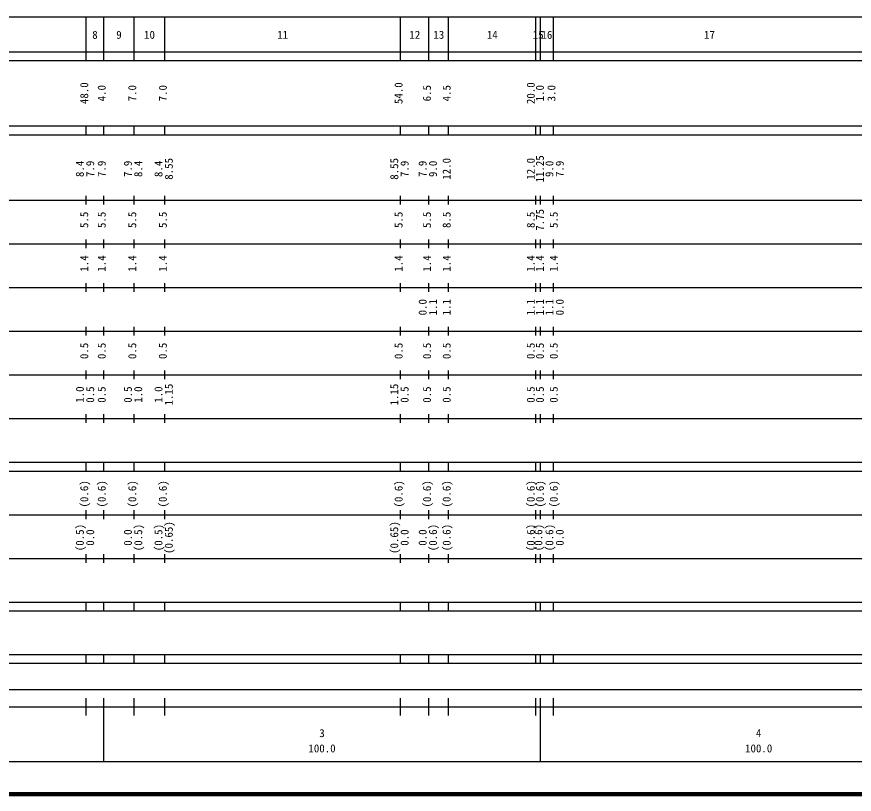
# Model space of a CAD drawing. Units: millimetres on the paper, enlarged 1000 times. Extents: x 40000 to 680000, y 20000 to 380000.
# Drawn here: x 248089 to 439891, y 20000 to 198000 of the extents above; entities that cross this region are included whole.
import ezdxf
from ezdxf.enums import TextEntityAlignment as Align

# ---------------------------------------------------------------- set-up
doc = ezdxf.new("R2010")
doc.units = ezdxf.units.MM
doc.header["$LTSCALE"] = 1000
doc.layers.add('M-TTL', color=2, linetype='Continuous', lineweight=140)
doc.layers.add('M-TTL-BAND', color=7, linetype='Continuous', lineweight=25)
doc.styles.add('ＭＳ ゴシック', font='')
doc.styles.get('ＭＳ ゴシック').set_extended_font_data('MS Gothic')

msp = doc.modelspace()

# ---------------------------------------------------------------- linework, layer by layer
at = {"layer": 'M-TTL'}
msp.add_line((40000, 20000), (680000, 20000), dxfattribs=at)
at = {"layer": 'M-TTL-BAND'}
for p, q in [((68000, 198000), (579000, 198000)), ((264000, 188000), (264000, 198000)), ((268000, 188000), (268000, 198000)), ((275000, 188000), (275000, 198000)), ((282000, 188000), (282000, 198000)), ((336000, 188000), (336000, 198000)), ((342500, 188000), (342500, 198000)), ((347000, 188000), (347000, 198000)), ((367000, 188000), (367000, 198000)), ((368000, 188000), (368000, 198000)), ((371000, 188000), (371000, 198000)), ((40000, 190000), (579000, 190000)), ((40000, 188000), (579000, 188000)), ((40000, 173000), (579000, 173000)), ((264000, 171000), (264000, 173000)), ((268000, 171000), (268000, 173000)), ((275000, 171000), (275000, 173000)), ((282000, 171000), (282000, 173000)), ((336000, 171000), (336000, 173000)), ((342500, 171000), (342500, 173000)), ((347000, 171000), (347000, 173000)), ((367000, 171000), (367000, 173000)), ((368000, 171000), (368000, 173000)), ((371000, 171000), (371000, 173000)), ((40000, 171000), (579000, 171000)), ((40000, 156000), (579000, 156000)), ((264000, 155000), (264000, 157000)), ((268000, 155000), (268000, 157000)), ((275000, 155000), (275000, 157000)), ((282000, 155000), (282000, 157000)), ((336000, 155000), (336000, 157000)), ((342500, 155000), (342500, 157000)), ((347000, 155000), (347000, 157000)), ((367000, 155000), (367000, 157000)), ((368000, 155000), (368000, 157000)), ((371000, 155000), (371000, 157000)), ((46000, 146000), (579000, 146000)), ((264000, 145000), (264000, 147000)), ((268000, 145000), (268000, 147000)), ((275000, 145000), (275000, 147000)), ((282000, 145000), (282000, 147000)), ((336000, 145000), (336000, 147000)), ((342500, 145000), (342500, 147000)), ((347000, 145000), (347000, 147000)), ((367000, 145000), (367000, 147000)), ((368000, 145000), (368000, 147000)), ((371000, 145000), (371000, 147000)), ((264000, 135000), (264000, 137000)), ((268000, 135000), (268000, 137000)), ((275000, 135000), (275000, 137000)), ((282000, 135000), (282000, 137000)), ((336000, 135000), (336000, 137000)), ((342500, 135000), (342500, 137000)), ((347000, 135000), (347000, 137000)), ((367000, 135000), (367000, 137000)), ((368000, 135000), (368000, 137000)), ((371000, 135000), (371000, 137000)), ((52000, 136000), (579000, 136000)), ((264000, 125000), (264000, 127000)), ((268000, 125000), (268000, 127000)), ((275000, 125000), (275000, 127000)), ((282000, 125000), (282000, 127000)), ((336000, 125000), (336000, 127000)), ((342500, 125000), (342500, 127000)), ((347000, 125000), (347000, 127000)), ((367000, 125000), (367000, 127000)), ((368000, 125000), (368000, 127000)), ((371000, 125000), (371000, 127000)), ((46000, 126000), (579000, 126000)), ((264000, 115000), (264000, 117000)), ((268000, 115000), (268000, 117000)), ((275000, 115000), (275000, 117000)), ((282000, 115000), (282000, 117000)), ((336000, 115000), (336000, 117000)), ((342500, 115000), (342500, 117000)), ((347000, 115000), (347000, 117000)), ((367000, 115000), (367000, 117000)), ((368000, 115000), (368000, 117000)), ((371000, 115000), (371000, 117000)), ((52000, 116000), (579000, 116000)), ((46000, 106000), (579000, 106000)), ((264000, 105000), (264000, 107000)), ((268000, 105000), (268000, 107000)), ((275000, 105000), (275000, 107000)), ((282000, 105000), (282000, 107000)), ((336000, 105000), (336000, 107000)), ((342500, 105000), (342500, 107000)), ((347000, 105000), (347000, 107000)), ((367000, 105000), (367000, 107000)), ((368000, 105000), (368000, 107000)), ((371000, 105000), (371000, 107000)), ((40000, 96000), (579000, 96000)), ((264000, 94000), (264000, 96000)), ((268000, 94000), (268000, 96000)), ((275000, 94000), (275000, 96000)), ((282000, 94000), (282000, 96000)), ((336000, 94000), (336000, 96000)), ((342500, 94000), (342500, 96000)), ((347000, 94000), (347000, 96000)), ((367000, 94000), (367000, 96000)), ((368000, 94000), (368000, 96000)), ((371000, 94000), (371000, 96000)), ((40000, 94000), (579000, 94000)), ((264000, 83000), (264000, 85000)), ((268000, 83000), (268000, 85000)), ((275000, 83000), (275000, 85000)), ((282000, 83000), (282000, 85000)), ((336000, 83000), (336000, 85000)), ((342500, 83000), (342500, 85000)), ((347000, 83000), (347000, 85000)), ((367000, 83000), (367000, 85000)), ((368000, 83000), (368000, 85000)), ((371000, 83000), (371000, 85000)), ((49000, 84000), (579000, 84000)), ((264000, 73000), (264000, 75000)), ((268000, 73000), (268000, 75000)), ((275000, 73000), (275000, 75000)), ((282000, 73000), (282000, 75000)), ((336000, 73000), (336000, 75000)), ((342500, 73000), (342500, 75000)), ((347000, 73000), (347000, 75000)), ((367000, 73000), (367000, 75000)), ((368000, 73000), (368000, 75000)), ((371000, 73000), (371000, 75000)), ((40000, 74000), (579000, 74000)), ((40000, 64000), (579000, 64000)), ((264000, 62000), (264000, 64000)), ((268000, 62000), (268000, 64000)), ((275000, 62000), (275000, 64000)), ((282000, 62000), (282000, 64000)), ((336000, 62000), (336000, 64000)), ((342500, 62000), (342500, 64000)), ((347000, 62000), (347000, 64000)), ((367000, 62000), (367000, 64000)), ((368000, 62000), (368000, 64000)), ((371000, 62000), (371000, 64000)), ((40000, 62000), (579000, 62000)), ((40000, 52000), (579000, 52000)), ((264000, 50000), (264000, 52000)), ((268000, 50000), (268000, 52000)), ((275000, 50000), (275000, 52000)), ((282000, 50000), (282000, 52000)), ((336000, 50000), (336000, 52000)), ((342500, 50000), (342500, 52000)), ((347000, 50000), (347000, 52000)), ((367000, 50000), (367000, 52000)), ((368000, 50000), (368000, 52000)), ((371000, 50000), (371000, 52000)), ((40000, 50000), (579000, 50000)), ((71000, 44000), (565000, 44000)), ((264000, 38000), (264000, 42000)), ((268000, 27500), (268000, 42000)), ((275000, 38000), (275000, 42000)), ((282000, 38000), (282000, 42000)), ((336000, 38000), (336000, 42000)), ((342500, 38000), (342500, 42000)), ((347000, 38000), (347000, 42000)), ((367000, 38000), (367000, 42000)), ((368000, 27500), (368000, 42000)), ((371000, 38000), (371000, 42000)), ((40000, 40000), (579000, 40000)), ((68000, 27500), (579000, 27500))]:
    msp.add_line(p, q, dxfattribs=at)

# ---------------------------------------------------------------- texts
at = {"layer": 'M-TTL-BAND', "style": 'ＭＳ ゴシック'}
for s, p in [('8', (266000, 192405)), ('9', (271500, 192405)), ('10', (278500, 192405)), ('11', (309000, 192405)), ('12', (339250, 192405)), ('13', (344750, 192405)), ('14', (357000, 192405)), ('15', (367500, 192405)), ('16', (369500, 192405)), ('17', (406750, 192405)), ('3', (318000, 32523)), ('4', (418000, 32523)), ('100.0', (318000, 29033)), ('100.0', (418000, 29033))]:
    msp.add_text(s, height=1833, dxfattribs=at).set_placement(p, align=Align.BOTTOM_CENTER)
for s, p in [('48.0', (265000, 180500)), ('4.0', (269000, 180500)), ('7.0', (276000, 180500)), ('7.0', (283000, 180500)), ('54.0', (337000, 180500)), ('6.5', (343500, 180500)), ('4.5', (348000, 180500)), ('20.0', (367261, 180500)), ('1.0', (369355, 180500)), ('3.0', (372000, 180500)), ('8.4', (264000, 163174)), ('8.4', (277370, 163174)), ('8.4', (282000, 163174)), ('8.55', (284370, 163174)), ('8.55', (336000, 163174)), ('12.0', (348000, 163174)), ('12.0', (367261, 163174)), ('11.25', (369355, 163174)), ('7.9', (266370, 163174)), ('7.9', (269000, 163174)), ('7.9', (275000, 163174)), ('7.9', (338370, 163174)), ('7.9', (342500, 163174)), ('9.0', (344870, 163174)), ('9.0', (371532, 163174)), ('7.9', (373902, 163174)), ('7.75', (369355, 151500)), ('5.5', (265000, 151500)), ('5.5', (269000, 151500)), ('5.5', (276000, 151500)), ('5.5', (283000, 151500)), ('5.5', (337000, 151500)), ('5.5', (343500, 151500)), ('8.5', (348000, 151500)), ('8.5', (367261, 151500)), ('5.5', (372532, 151500)), ('1.4', (265000, 141500)), ('1.4', (269000, 141500)), ('1.4', (276000, 141500)), ('1.4', (283000, 141500)), ('1.4', (337000, 141500)), ('1.4', (343500, 141500)), ('1.4', (348000, 141500)), ('1.4', (367261, 141500)), ('1.4', (369355, 141500)), ('1.4', (372532, 141500)), ('0.0', (342500, 131500)), ('1.1', (344870, 131500)), ('1.1', (348000, 131500)), ('1.1', (367261, 131500)), ('1.1', (369355, 131500)), ('1.1', (371532, 131500)), ('0.0', (373902, 131500)), ('0.5', (265000, 121500)), ('0.5', (269000, 121500)), ('0.5', (276000, 121500)), ('0.5', (283000, 121500)), ('0.5', (337000, 121500)), ('0.5', (343500, 121500)), ('0.5', (348000, 121500)), ('0.5', (367261, 121500)), ('0.5', (369355, 121500)), ('0.5', (372532, 121500)), ('1.0', (264000, 111500)), ('0.5', (266370, 111500)), ('0.5', (269000, 111500)), ('0.5', (275000, 111500)), ('1.0', (277370, 111500)), ('1.0', (282000, 111500)), ('1.15', (284370, 111500)), ('1.15', (336000, 111500)), ('0.5', (338370, 111500)), ('0.5', (343500, 111500)), ('0.5', (348000, 111500)), ('0.5', (367261, 111500)), ('0.5', (369355, 111500)), ('0.5', (372532, 111500)), ('(0.6)', (265000, 88764)), ('(0.6)', (269000, 88764)), ('(0.6)', (276000, 88764)), ('(0.6)', (283000, 88764)), ('(0.6)', (337000, 88764)), ('(0.6)', (343500, 88764)), ('(0.6)', (348000, 88764)), ('(0.6)', (367261, 88764)), ('(0.6)', (369355, 88764)), ('(0.6)', (372532, 88764)), ('(0.5)', (264000, 78764)), ('(0.5)', (277370, 78764)), ('(0.5)', (282000, 78764)), ('(0.65)', (284370, 78764)), ('(0.65)', (336000, 78764)), ('(0.6)', (344870, 78764)), ('(0.6)', (348000, 78764)), ('(0.6)', (367261, 78764)), ('(0.6)', (369000, 78764)), ('(0.6)', (371532, 78764)), ('0.0', (266370, 78764)), ('0.0', (275000, 78764)), ('0.0', (338370, 78764)), ('0.0', (342500, 78764)), ('0.0', (373902, 78764))]:
    msp.add_text(s, height=1833, rotation=90, dxfattribs=at).set_placement(p, align=Align.BOTTOM_CENTER)

doc.saveas('drawing.dxf')
